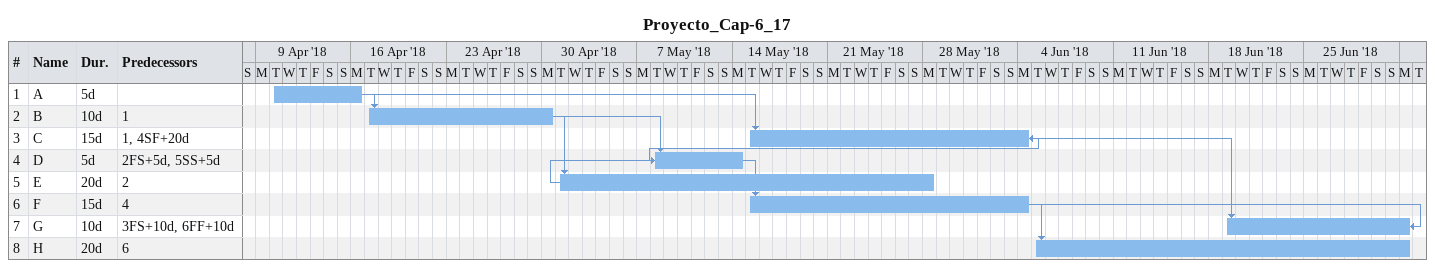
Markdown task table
Proyecto_Cap-6_17

| ID | Task | Duration | Start | Finish | Predecessors |
|---|---|---|---|---|---|
| 1 | A | 5d | 2018-04-10 | 2018-04-16 |  |
| 2 | B | 10d | 2018-04-17 | 2018-04-30 | 1 |
| 3 | C | 15d | 2018-05-15 | 2018-06-04 | 1, 4SF+20d |
| 4 | D | 5d | 2018-05-08 | 2018-05-14 | 2FS+5d, 5SS+5d |
| 5 | E | 20d | 2018-05-01 | 2018-05-28 | 2 |
| 6 | F | 15d | 2018-05-15 | 2018-06-04 | 4 |
| 7 | G | 10d | 2018-06-19 | 2018-07-02 | 3FS+10d, 6FF+10d |
| 8 | H | 20d | 2018-06-05 | 2018-07-02 | 6 |
